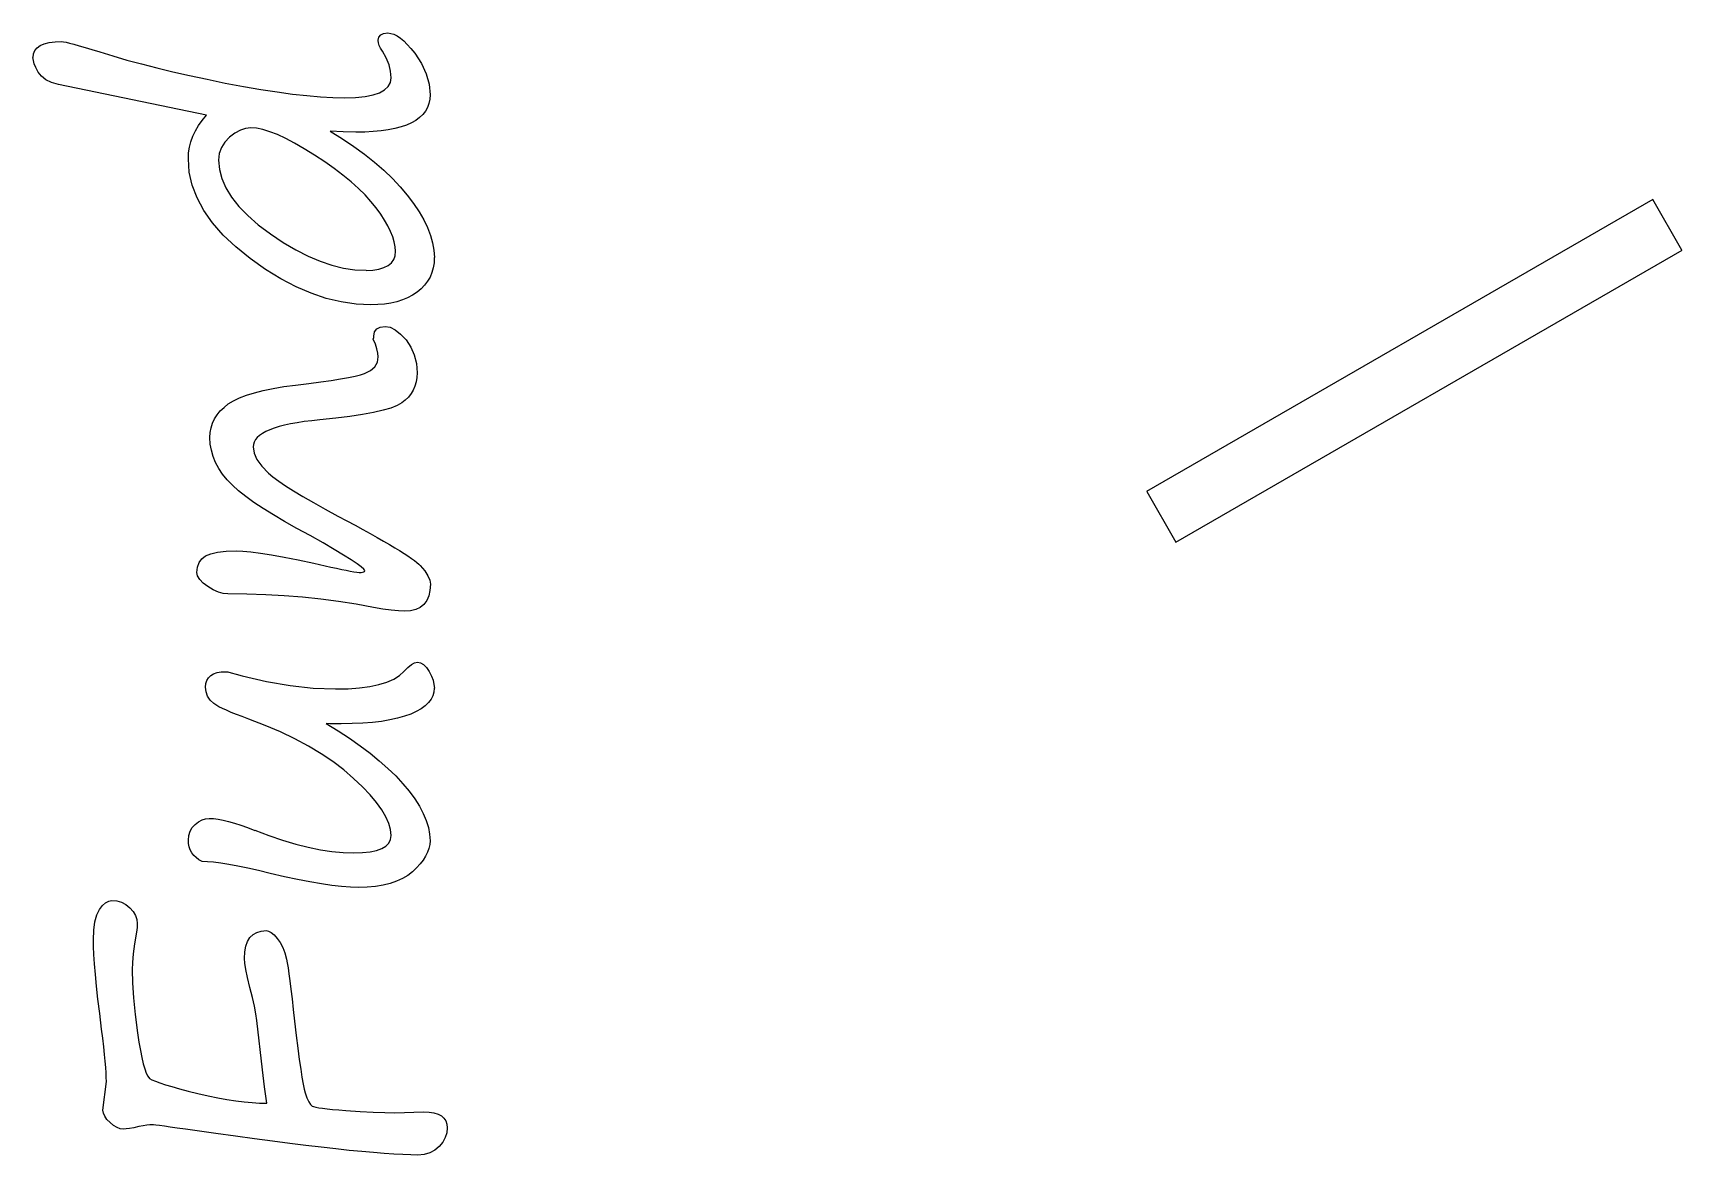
# Model space of a CAD drawing. Extents: x -1 to 128, y -71 to 138.
# Drawn here: x 97.16 to 106.19, y 34.98 to 41.12 of the extents above; entities that cross this region are included whole.
import ezdxf

# ---------------------------------------------------------------- set-up
doc = ezdxf.new("R2010")
doc.units = 0

msp = doc.modelspace()

# ---------------------------------------------------------------- linework, layer by layer
for p, q in [((99.0505, 41.0844), (99.05383, 41.102124)), ((99.051941, 41.070314), (99.05053, 41.084341)), ((99.05383, 41.102124), (99.063793, 41.114682)), ((99.063793, 41.114682), (99.080049, 41.122077)), ((99.080049, 41.122077), (99.102937, 41.124617)), ((99.1029, 41.1246), (99.119156, 41.122624)), ((99.119156, 41.122624), (99.136146, 41.11746)), ((99.136146, 41.11746), (99.153503, 41.108965)), ((99.153503, 41.108965), (99.171593, 41.096773)), ((99.171593, 41.096773), (99.190417, 41.080912)), ((97.1602, 40.9902), (97.16274, 41.010492)), ((97.16274, 41.010492), (97.170134, 41.028215)), ((97.170134, 41.028215), (97.182326, 41.043342)), ((97.182326, 41.043342), (97.199683, 41.055534)), ((97.199683, 41.055534), (97.221837, 41.06513)), ((97.221837, 41.06513), (97.24879, 41.071762)), ((97.24879, 41.071762), (97.280909, 41.075826)), ((97.280909, 41.075826), (97.31783, 41.077237)), ((97.3178, 41.0774), (97.327029, 41.076553)), ((97.327029, 41.076553), (97.341422, 41.07359)), ((97.341422, 41.07359), (97.360246, 41.069159)), ((97.360246, 41.069159), (97.383868, 41.063261)), ((97.383868, 41.063261), (97.412296, 41.055133)), ((97.412296, 41.055133), (97.445522, 41.045537)), ((97.445522, 41.045537), (97.483182, 41.034107)), ((97.483182, 41.034107), (97.526009, 41.020814)), ((97.526, 41.0209), (97.597992, 40.998746)), ((97.597992, 40.998746), (97.674048, 40.976591)), ((99.056372, 41.055921), (99.051941, 41.070314)), ((99.063371, 41.040794), (99.056372, 41.055921)), ((99.0737, 41.0253), (99.063371, 41.040794)), ((99.094448, 40.988045), (99.073761, 41.025333)), ((99.190417, 41.080912), (99.209608, 41.062088)), ((99.209608, 41.062088), (99.229533, 41.039567)), ((99.229533, 41.039567), (99.25022, 41.013348)), ((99.25022, 41.013348), (99.286771, 40.957598)), ((97.162026, 40.974331), (97.16005, 40.990221)), ((97.16719, 40.955874), (97.162026, 40.974331)), ((97.176052, 40.93482), (97.16719, 40.955874)), ((97.188611, 40.910832), (97.176052, 40.93482)), ((97.206335, 40.887576), (97.188611, 40.910832)), ((97.674048, 40.976591), (97.753795, 40.954804)), ((97.753795, 40.954804), (97.837601, 40.933383)), ((97.837601, 40.933383), (97.925471, 40.912329)), ((97.925471, 40.912329), (98.017402, 40.891642)), ((99.109575, 40.951125), (99.094448, 40.988045)), ((99.118437, 40.914944), (99.109575, 40.951125)), ((99.1214, 40.8795), (99.118437, 40.914944)), ((99.286771, 40.957598), (99.312989, 40.901111)), ((97.23069, 40.868385), (97.206335, 40.887576)), ((97.262073, 40.853258), (97.23069, 40.868385)), ((97.3001, 40.8418), (97.262073, 40.853258)), ((98.1102, 40.6738), (97.299941, 40.841722)), ((98.017402, 40.891642), (98.113394, 40.870956)), ((98.113394, 40.870956), (98.213078, 40.850636)), ((98.213078, 40.850636), (98.312392, 40.831811)), ((98.312392, 40.831811), (98.406905, 40.815555)), ((98.406905, 40.815555), (98.496251, 40.801529)), ((99.057875, 40.79766), (99.085561, 40.813182)), ((99.085561, 40.813182), (99.105486, 40.832007)), ((99.105486, 40.832007), (99.117311, 40.854161)), ((99.117311, 40.854161), (99.121375, 40.879646)), ((99.312989, 40.901111), (99.32885, 40.843885)), ((99.32885, 40.843885), (99.334015, 40.785922)), ((98.496251, 40.801529), (98.580429, 40.790466)), ((98.580429, 40.790466), (98.659437, 40.781604)), ((98.659437, 40.781604), (98.733645, 40.775339)), ((98.733645, 40.775339), (98.802685, 40.771275)), ((98.802685, 40.771275), (98.866927, 40.770146)), ((98.867, 40.7702), (98.926442, 40.772176)), ((98.926442, 40.772176), (98.978128, 40.77734)), ((98.978128, 40.77734), (99.022061, 40.785835)), ((99.022061, 40.785835), (99.057875, 40.79766)), ((99.327791, 40.738122), (99.319663, 40.716335)), ((99.332589, 40.761377), (99.327791, 40.738122)), ((99.334, 40.7861), (99.332589, 40.761377)), ((98.066482, 40.617747), (98.086802, 40.646175)), ((98.086802, 40.646175), (98.110057, 40.673861)), ((99.232541, 40.632543), (99.205589, 40.620351)), ((99.256163, 40.646203), (99.232541, 40.632543)), ((99.27685, 40.66133), (99.256163, 40.646203)), ((99.294207, 40.677953), (99.27685, 40.66133)), ((99.3086, 40.69641), (99.294207, 40.677953)), ((99.319663, 40.716335), (99.3086, 40.69641)), ((98.02477, 40.529507), (98.035466, 40.559781)), ((98.035466, 40.559781), (98.049493, 40.588949)), ((98.049493, 40.588949), (98.066482, 40.617747)), ((98.236063, 40.553831), (98.209844, 40.526879)), ((98.26597, 40.575985), (98.236063, 40.553831)), ((98.295504, 40.592241), (98.26597, 40.575985)), ((98.324302, 40.60147), (98.295504, 40.592241)), ((98.3531, 40.6048), (98.324302, 40.60147)), ((98.384155, 40.602588), (98.353142, 40.604846)), ((98.41849, 40.595589), (98.384155, 40.602588)), ((98.456517, 40.583764), (98.41849, 40.595589)), ((98.498235, 40.567875), (98.456517, 40.583764)), ((98.543647, 40.546821), (98.498235, 40.567875)), ((98.592751, 40.521337), (98.543647, 40.546821)), ((98.85809, 40.582611), (98.787944, 40.587409)), ((98.788, 40.5874), (98.854455, 40.545679)), ((98.854455, 40.545679), (98.916848, 40.503591)), ((98.9275, 40.5812), (98.85809, 40.582611)), ((98.976687, 40.581997), (98.927583, 40.58115)), ((99.022836, 40.584537), (98.976687, 40.581997)), ((99.065663, 40.588601), (99.022836, 40.584537)), ((99.105536, 40.594133), (99.065663, 40.588601)), ((99.142086, 40.60116), (99.105536, 40.594133)), ((99.175315, 40.610022), (99.142086, 40.60116)), ((99.205589, 40.620351), (99.175315, 40.610022)), ((98.0108, 40.4361), (98.012211, 40.46785)), ((98.012211, 40.46785), (98.017009, 40.498863)), ((98.017009, 40.498863), (98.02477, 40.529507)), ((98.179957, 40.464485), (98.17626, 40.428674)), ((98.191387, 40.496974), (98.179957, 40.464485)), ((98.209844, 40.526879), (98.191387, 40.496974)), ((98.645177, 40.491063), (98.592751, 40.521337)), ((98.701294, 40.456358), (98.645177, 40.491063)), ((98.757413, 40.419438), (98.701294, 40.456358)), ((98.916848, 40.503591), (98.975551, 40.460394)), ((98.975551, 40.460394), (99.030192, 40.417198)), ((98.015963, 40.363317), (98.010798, 40.436049)), ((98.031824, 40.291692), (98.015963, 40.363317)), ((98.1762, 40.4287), (98.180631, 40.37775)), ((98.180631, 40.37775), (98.193924, 40.327171)), ((98.809469, 40.382517), (98.757413, 40.419438)), ((98.857464, 40.346336), (98.809469, 40.382517)), ((99.030192, 40.417198), (99.080774, 40.372894)), ((99.080774, 40.372894), (99.127663, 40.328221)), ((98.058409, 40.221546), (98.031824, 40.291692)), ((98.193924, 40.327171), (98.216078, 40.276221)), ((98.216078, 40.276221), (98.247091, 40.226011)), ((98.90177, 40.310156), (98.857464, 40.346336)), ((98.942012, 40.273975), (98.90177, 40.310156)), ((98.978193, 40.238161), (98.942012, 40.273975)), ((99.127663, 40.328221), (99.17049, 40.282812)), ((99.17049, 40.282812), (99.209623, 40.23666)), ((98.095329, 40.152506), (98.058409, 40.221546)), ((98.247091, 40.226011), (98.286964, 40.175428)), ((99.010682, 40.202719), (98.978193, 40.238161)), ((99.03911, 40.167645), (99.010682, 40.202719)), ((99.209623, 40.23666), (99.244327, 40.190881)), ((99.244327, 40.190881), (99.274232, 40.145838)), ((106.029, 40.2135), (103.25786, 38.61358)), ((106.189, 39.9363), (106.02898, 40.213442)), ((98.142954, 40.084942), (98.095329, 40.152506)), ((98.286964, 40.175428), (98.335698, 40.125218)), ((98.335698, 40.125218), (98.393294, 40.075008)), ((99.063833, 40.13331), (99.03911, 40.167645)), ((99.085621, 40.100081), (99.063833, 40.13331)), ((99.103711, 40.068331), (99.085621, 40.100081)), ((99.274232, 40.145838), (99.299716, 40.101905)), ((99.299716, 40.101905), (99.32077, 40.058708)), ((98.201287, 40.018487), (98.142954, 40.084942)), ((98.26996, 39.953139), (98.201287, 40.018487)), ((98.393294, 40.075008), (98.459748, 40.024798)), ((98.459748, 40.024798), (98.529898, 39.97791)), ((99.118471, 40.038057), (99.103711, 40.068331)), ((99.130296, 40.008889), (99.118471, 40.038057)), ((99.138424, 39.981203), (99.130296, 40.008889)), ((99.32077, 40.058708), (99.337026, 40.01662)), ((99.337026, 40.01662), (99.348456, 39.975269)), ((98.349338, 39.889266), (98.26996, 39.953139)), ((98.529898, 39.97791), (98.598938, 39.937298)), ((98.598938, 39.937298), (98.666499, 39.902963)), ((99.143589, 39.954618), (99.138424, 39.981203)), ((99.14237, 39.905038), (99.14491, 39.929394)), ((99.145, 39.9295), (99.143589, 39.954618)), ((99.348456, 39.975269), (99.355483, 39.935027)), ((99.355483, 39.935027), (99.357741, 39.895522)), ((103.418, 38.3364), (106.18914, 39.93632)), ((98.433883, 39.829827), (98.349338, 39.889266)), ((98.517692, 39.778508), (98.433883, 39.829827)), ((98.666499, 39.902963), (98.732587, 39.87491)), ((98.732587, 39.87491), (98.797196, 39.853123)), ((98.797196, 39.853123), (98.860698, 39.837629)), ((98.860698, 39.837629), (98.922722, 39.828033)), ((98.922722, 39.828033), (98.98364, 39.82507)), ((98.9836, 39.825), (99.02126, 39.826411)), ((99.02126, 39.826411), (99.054119, 39.831576)), ((99.054119, 39.831576), (99.081805, 39.839704)), ((99.081805, 39.839704), (99.104693, 39.851134)), ((99.104693, 39.851134), (99.122416, 39.865894)), ((99.122416, 39.865894), (99.134975, 39.883617)), ((99.134975, 39.883617), (99.14237, 39.905038)), ((99.351758, 39.838746), (99.344364, 39.812528)), ((99.356189, 39.866432), (99.351758, 39.838746)), ((99.3576, 39.8956), (99.356189, 39.866432)), ((98.601131, 39.734941), (98.517692, 39.778508)), ((98.68383, 39.6995), (98.601131, 39.734941)), ((99.304119, 39.743863), (99.284928, 39.723939)), ((99.320742, 39.765284), (99.304119, 39.743863)), ((99.334034, 39.788172), (99.320742, 39.765284)), ((99.344364, 39.812528), (99.334034, 39.788172)), ((98.76616, 39.671447), (98.68383, 39.6995)), ((98.848123, 39.651889), (98.76616, 39.671447)), ((98.929346, 39.640064), (98.848123, 39.651889)), ((99.0102, 39.636), (98.929346, 39.640064)), ((99.085199, 39.640485), (99.048649, 39.637155)), ((99.119534, 39.646017), (99.085199, 39.640485)), ((99.152394, 39.653411), (99.119534, 39.646017)), ((99.182668, 39.663374), (99.152394, 39.653411)), ((99.211465, 39.675199), (99.182668, 39.663374)), ((99.238051, 39.689592), (99.211465, 39.675199)), ((99.262773, 39.705848), (99.238051, 39.689592)), ((99.284928, 39.723939), (99.262773, 39.705848)), ((99.048649, 39.637155), (99.010252, 39.636026)), ((99.0228, 39.4488), (99.025763, 39.457662)), ((99.025763, 39.457662), (99.026892, 39.463927)), ((99.0268, 39.464), (99.030497, 39.487622)), ((99.030497, 39.487622), (99.042322, 39.504612)), ((99.042322, 39.504612), (99.061146, 39.514574)), ((99.061146, 39.514574), (99.088099, 39.517904)), ((99.0881, 39.5179), (99.115419, 39.513102)), ((99.115419, 39.513102), (99.143847, 39.499443)), ((99.143847, 39.499443), (99.172645, 39.476188)), ((99.172645, 39.476188), (99.202552, 39.443701)), ((99.034865, 39.420394), (99.022673, 39.448822)), ((99.04336, 39.394909), (99.034865, 39.420394)), ((99.048524, 39.371287), (99.04336, 39.394909)), ((99.0505, 39.3506), (99.048524, 39.371287)), ((99.202552, 39.443701), (99.229138, 39.404565)), ((99.229138, 39.404565), (99.247962, 39.361738)), ((98.975862, 39.260556), (99.008351, 39.276812)), ((99.008351, 39.276812), (99.031973, 39.297499)), ((99.031973, 39.297499), (99.045633, 39.321855)), ((99.045633, 39.321855), (99.05043, 39.35065)), ((99.247962, 39.361738), (99.25942, 39.315219)), ((99.25942, 39.315219), (99.263117, 39.26464)), ((98.474738, 39.178255), (98.53344, 39.188218)), ((98.53344, 39.188218), (98.597679, 39.197079)), ((98.5978, 39.197), (98.670165, 39.205862)), ((98.670165, 39.205862), (98.73551, 39.214357)), ((98.73551, 39.214357), (98.793476, 39.222485)), ((98.793476, 39.222485), (98.844425, 39.230613)), ((98.844425, 39.230613), (98.887989, 39.238374)), ((98.887989, 39.238374), (98.92454, 39.246135)), ((98.92454, 39.246135), (98.953707, 39.253529)), ((98.953707, 39.253529), (98.975862, 39.260556)), ((99.25136, 39.191138), (99.242131, 39.169717)), ((99.257992, 39.214026), (99.25136, 39.191138)), ((99.261689, 39.238748), (99.257992, 39.214026)), ((99.2631, 39.2646), (99.261689, 39.238748)), ((98.229597, 39.093335), (98.25765, 39.110691)), ((98.25765, 39.110691), (98.290506, 39.12658)), ((98.290506, 39.12658), (98.328902, 39.141341)), ((98.328902, 39.141341), (98.372099, 39.155)), ((98.372099, 39.155), (98.420833, 39.167192)), ((98.420833, 39.167192), (98.474738, 39.178255)), ((99.178998, 39.098851), (99.153513, 39.084825)), ((99.198556, 39.114345), (99.178998, 39.098851)), ((99.215912, 39.131335), (99.198556, 39.114345)), ((99.230306, 39.149792), (99.215912, 39.131335)), ((99.242131, 39.169717), (99.230306, 39.149792)), ((98.14287, 38.988122), (98.153933, 39.011744)), ((98.153933, 39.011744), (98.168326, 39.034266)), ((98.168326, 39.034266), (98.185683, 39.055319)), ((98.185683, 39.055319), (98.205975, 39.074877)), ((98.205975, 39.074877), (98.229597, 39.093335)), ((98.7307, 39.0065), (98.686397, 39.001702)), ((98.817542, 39.015426), (98.730781, 39.006565)), ((98.895444, 39.025022), (98.817542, 39.015426)), ((98.964484, 39.035351), (98.895444, 39.025022)), ((99.025032, 39.046781), (98.964484, 39.035351)), ((99.076721, 39.058606), (99.025032, 39.046781)), ((99.119545, 39.071165), (99.076721, 39.058606)), ((99.153513, 39.084825), (99.119545, 39.071165)), ((98.1289, 38.9091), (98.130311, 38.936786)), ((98.130311, 38.936786), (98.135109, 38.963004)), ((98.135109, 38.963004), (98.14287, 38.988122)), ((98.401025, 38.921213), (98.388099, 38.909754)), ((98.416519, 38.931909), (98.401025, 38.921213)), ((98.434976, 38.942238), (98.416519, 38.931909)), ((98.456764, 38.951834), (98.434976, 38.942238)), ((98.480753, 38.960695), (98.456764, 38.951834)), ((98.508072, 38.96919), (98.480753, 38.960695)), ((98.537979, 38.976951), (98.508072, 38.96919)), ((98.570835, 38.983979), (98.537979, 38.976951)), ((98.606649, 38.990639), (98.570835, 38.983979)), ((98.645046, 38.996538), (98.606649, 38.990639)), ((98.686397, 39.001702), (98.645046, 38.996538)), ((98.130764, 38.874034), (98.128789, 38.909108)), ((98.136663, 38.839699), (98.130764, 38.874034)), ((98.146258, 38.805733), (98.136663, 38.839699)), ((98.3652, 38.8581), (98.370365, 38.824502)), ((98.366679, 38.872078), (98.365268, 38.858051)), ((98.370743, 38.885003), (98.366679, 38.872078)), ((98.378137, 38.897929), (98.370743, 38.885003)), ((98.388099, 38.909754), (98.378137, 38.897929)), ((98.159918, 38.772874), (98.146258, 38.805733)), ((98.176907, 38.740754), (98.159918, 38.772874)), ((98.198328, 38.709371), (98.176907, 38.740754)), ((98.370365, 38.824502), (98.386226, 38.789427)), ((98.386226, 38.789427), (98.412811, 38.752879)), ((98.412811, 38.752879), (98.449731, 38.71485)), ((98.223446, 38.678728), (98.198328, 38.709371)), ((98.252244, 38.648823), (98.223446, 38.678728)), ((98.285842, 38.618549), (98.252244, 38.648823)), ((98.449731, 38.71485), (98.474087, 38.694163)), ((98.474087, 38.694163), (98.50547, 38.671275)), ((98.50547, 38.671275), (98.543127, 38.645423)), ((98.543127, 38.645423), (98.58706, 38.61737)), ((98.324975, 38.587166), (98.285842, 38.618549)), ((98.370018, 38.554677), (98.324975, 38.587166)), ((98.420597, 38.521081), (98.370018, 38.554677)), ((98.58706, 38.61737), (98.63801, 38.586357)), ((98.63801, 38.586357), (98.695236, 38.553131)), ((103.258, 38.6135), (103.41802, 38.336358)), ((98.476348, 38.486007), (98.420597, 38.521081)), ((98.538005, 38.449456), (98.476348, 38.486007)), ((98.695236, 38.553131), (98.759109, 38.517317)), ((98.759109, 38.517317), (98.829625, 38.478921)), ((98.8297, 38.4789), (98.878064, 38.453415)), ((98.605566, 38.412166), (98.538005, 38.449456)), ((98.6783, 38.3734), (98.605566, 38.412166)), ((98.878064, 38.453415), (98.923477, 38.42906)), ((98.923477, 38.42906), (98.966304, 38.405438)), ((98.966304, 38.405438), (99.006546, 38.38365)), ((99.006546, 38.38365), (99.044206, 38.362596)), ((98.171082, 38.282526), (98.217601, 38.287324)), ((98.217601, 38.287324), (98.273351, 38.2893)), ((98.2733, 38.2892), (98.309111, 38.287789)), ((98.309111, 38.287789), (98.353047, 38.283725)), ((98.353047, 38.283725), (98.405103, 38.276726)), ((98.748141, 38.332773), (98.678364, 38.373385)), ((98.808691, 38.296962), (98.748141, 38.332773)), ((98.860008, 38.265949), (98.808691, 38.296962)), ((99.044206, 38.362596), (99.078908, 38.342643)), ((99.078908, 38.342643), (99.111397, 38.324186)), ((99.111397, 38.324186), (99.140934, 38.306462)), ((99.140934, 38.306462), (99.16752, 38.290206)), ((99.16752, 38.290206), (99.191875, 38.275079)), ((98.0581, 38.1699), (98.061063, 38.199807)), ((98.061063, 38.199807), (98.069925, 38.225292)), ((98.069925, 38.225292), (98.084685, 38.245979)), ((98.084685, 38.245979), (98.105372, 38.26184)), ((98.105372, 38.26184), (98.133425, 38.273665)), ((98.133425, 38.273665), (98.171082, 38.282526)), ((98.405103, 38.276726), (98.466021, 38.26713)), ((98.466021, 38.26713), (98.534691, 38.254571)), ((98.534691, 38.254571), (98.612223, 38.239444)), ((98.612223, 38.239444), (98.697878, 38.221354)), ((98.697878, 38.221354), (98.791654, 38.200667)), ((98.7917, 38.2006), (98.822713, 38.193573)), ((98.822713, 38.193573), (98.850766, 38.187674)), ((98.901729, 38.239364), (98.860008, 38.265949)), ((98.934588, 38.217943), (98.901729, 38.239364)), ((98.957843, 38.200953), (98.934588, 38.217943)), ((98.971502, 38.188394), (98.957843, 38.200953)), ((99.191875, 38.275079), (99.213296, 38.261053)), ((99.213296, 38.261053), (99.23212, 38.248127)), ((99.23212, 38.248127), (99.248376, 38.236302)), ((99.248376, 38.236302), (99.262036, 38.225973)), ((99.262036, 38.225973), (99.272732, 38.216377)), ((99.272732, 38.216377), (99.28086, 38.208249)), ((99.28086, 38.208249), (99.304849, 38.179084)), ((98.06174, 38.151424), (98.058043, 38.169881)), ((98.07317, 38.1326), (98.06174, 38.151424)), ((98.091628, 38.113042), (98.07317, 38.1326)), ((98.117846, 38.093117), (98.091628, 38.113042)), ((98.850766, 38.187674), (98.875489, 38.18251)), ((98.875489, 38.18251), (98.897643, 38.178446)), ((98.897643, 38.178446), (98.916834, 38.175115)), ((98.916834, 38.175115), (98.93309, 38.172858)), ((98.93309, 38.172858), (98.946016, 38.171446)), ((98.946016, 38.171446), (98.956346, 38.171164)), ((98.9563, 38.171), (98.965162, 38.171847)), ((98.965162, 38.171847), (98.971427, 38.173822)), ((98.971427, 38.173822), (98.975124, 38.176786)), ((98.9763, 38.181), (98.971502, 38.188394)), ((98.975124, 38.176786), (98.976253, 38.181216)), ((99.304849, 38.179084), (99.322206, 38.152499)), ((99.322206, 38.152499), (99.332535, 38.12851)), ((99.332535, 38.12851), (99.335865, 38.10709)), ((99.3359, 38.1072), (99.333642, 38.072495)), ((98.147011, 38.075393), (98.117846, 38.093117)), ((98.175064, 38.062834), (98.147011, 38.075393)), ((98.201282, 38.05544), (98.175064, 38.062834)), ((98.2264, 38.0529), (98.201282, 38.05544)), ((98.331319, 38.051795), (98.226465, 38.052924)), ((98.434324, 38.048465), (98.331319, 38.051795)), ((98.536223, 38.042566), (98.434324, 38.048465)), ((98.636643, 38.034805), (98.536223, 38.042566)), ((98.735587, 38.024476), (98.636643, 38.034805)), ((98.833425, 38.011917), (98.735587, 38.024476)), ((99.315919, 38.01637), (99.300396, 37.995683)), ((99.326982, 38.042221), (99.315919, 38.01637)), ((99.333642, 38.072495), (99.326982, 38.042221)), ((98.929417, 37.99679), (98.833425, 38.011917)), ((99.0243, 37.9798), (98.929417, 37.99679)), ((99.075926, 37.970536), (99.024237, 37.979764)), ((99.121338, 37.963875), (99.075926, 37.970536)), ((99.160841, 37.959811), (99.121338, 37.963875)), ((99.1937, 37.9584), (99.160841, 37.959811)), ((99.226954, 37.960574), (99.193725, 37.958317)), ((99.255749, 37.967602), (99.226954, 37.960574)), ((99.280472, 37.979427), (99.255749, 37.967602)), ((99.300396, 37.995683), (99.280472, 37.979427)), ((99.212554, 37.650888), (99.232112, 37.666381)), ((99.232112, 37.666381), (99.249836, 37.675977)), ((99.249836, 37.675977), (99.265358, 37.67894)), ((99.2653, 37.6789), (99.28229, 37.67557)), ((99.28229, 37.67557), (99.298546, 37.666341)), ((99.298546, 37.666341), (99.31404, 37.65048)), ((98.1053, 37.543), (98.107276, 37.562925)), ((98.107276, 37.562925), (98.11244, 37.579915)), ((98.11244, 37.579915), (98.120935, 37.594675)), ((98.120935, 37.594675), (98.133127, 37.6065)), ((98.133127, 37.6065), (98.148988, 37.615729)), ((98.148988, 37.615729), (98.167812, 37.622389)), ((98.167812, 37.622389), (98.190333, 37.626086)), ((98.190333, 37.626086), (98.216552, 37.627497)), ((98.2164, 37.6276), (98.227096, 37.626189)), ((98.227096, 37.626189), (98.245553, 37.622125)), ((98.245553, 37.622125), (98.271772, 37.614731)), ((98.271772, 37.614731), (98.306107, 37.604768)), ((98.3062, 37.6047), (98.439479, 37.573317)), ((98.439479, 37.573317), (98.569067, 37.551163)), ((99.054564, 37.557032), (99.09813, 37.570692)), ((99.09813, 37.570692), (99.13542, 37.586948)), ((99.13542, 37.586948), (99.166064, 37.606506)), ((99.166064, 37.606506), (99.19042, 37.629027)), ((99.1904, 37.6291), (99.212554, 37.650888)), ((99.31404, 37.65048), (99.3288, 37.628326)), ((99.3288, 37.628326), (99.341359, 37.603575)), ((99.341359, 37.603575), (99.350588, 37.58032)), ((99.350588, 37.58032), (99.355752, 37.557799)), ((98.108217, 37.516425), (98.105254, 37.543011)), ((98.116345, 37.492803), (98.108217, 37.516425)), ((98.130372, 37.47175), (98.116345, 37.492803)), ((98.149563, 37.453659), (98.130372, 37.47175)), ((98.569067, 37.551163), (98.694597, 37.537503)), ((98.694597, 37.537503), (98.816799, 37.533072)), ((98.8168, 37.5331), (98.88584, 37.534511)), ((98.88584, 37.534511), (98.948606, 37.538942)), ((98.948606, 37.538942), (99.004723, 37.546703)), ((99.004723, 37.546703), (99.054564, 37.557032)), ((99.339397, 37.476235), (99.32537, 37.458145)), ((99.349359, 37.495426), (99.339397, 37.476235)), ((99.355624, 37.515379), (99.349359, 37.495426)), ((99.3576, 37.5368), (99.355624, 37.515379)), ((99.355752, 37.557799), (99.357728, 37.536745)), ((98.162122, 37.445164), (98.149563, 37.453659)), ((98.178011, 37.435936), (98.162122, 37.445164)), ((98.197202, 37.42634), (98.178011, 37.435936)), ((98.219723, 37.416011), (98.197202, 37.42634)), ((98.245208, 37.404948), (98.219723, 37.416011)), ((98.274006, 37.393518), (98.245208, 37.404948)), ((98.306125, 37.381326), (98.274006, 37.393518)), ((98.3412, 37.3684), (98.306125, 37.381326)), ((99.193931, 37.383215), (99.155904, 37.372519)), ((99.228266, 37.395774), (99.193931, 37.383215)), ((99.25854, 37.4098), (99.228266, 37.395774)), ((99.284759, 37.424927), (99.25854, 37.4098)), ((99.306913, 37.440788), (99.284759, 37.424927)), ((99.32537, 37.458145), (99.306913, 37.440788)), ((98.430642, 37.33373), (98.341296, 37.368435)), ((98.515187, 37.297549), (98.430642, 37.33373)), ((98.594565, 37.25952), (98.515187, 37.297549)), ((98.78578, 37.342482), (98.765093, 37.343611)), ((98.7651, 37.3437), (98.831185, 37.303458)), ((98.8061, 37.3422), (98.78578, 37.342482)), ((98.8471, 37.3421), (98.8059, 37.3421)), ((98.831185, 37.303458), (98.893212, 37.262846)), ((98.908173, 37.343026), (98.846886, 37.34218)), ((98.965396, 37.345566), (98.908173, 37.343026)), ((99.018561, 37.34963), (98.965396, 37.345566)), ((99.068404, 37.355529), (99.018561, 37.34963)), ((99.114184, 37.36329), (99.068404, 37.355529)), ((99.155904, 37.372519), (99.114184, 37.36329)), ((98.668772, 37.219647), (98.594565, 37.25952)), ((98.738182, 37.178296), (98.668772, 37.219647)), ((98.893212, 37.262846), (98.951544, 37.221865)), ((98.951544, 37.221865), (99.005816, 37.180883)), ((98.802424, 37.135102), (98.738182, 37.178296)), ((98.861493, 37.09006), (98.802424, 37.135102)), ((99.005816, 37.180883), (99.056398, 37.139532)), ((99.056398, 37.139532), (99.103287, 37.098184)), ((98.915398, 37.043541), (98.861493, 37.09006)), ((98.963762, 36.997022), (98.915398, 37.043541)), ((99.103287, 37.098184), (99.146111, 37.056463)), ((99.146111, 37.056463), (99.185247, 37.014375)), ((99.005483, 36.952719), (98.963762, 36.997022)), ((99.040924, 36.910628), (99.005483, 36.952719)), ((99.185247, 37.014375), (99.219952, 36.972657)), ((99.219952, 36.972657), (99.250226, 36.931675)), ((99.250226, 36.931675), (99.276077, 36.891433)), ((99.070092, 36.870756), (99.040924, 36.910628)), ((99.092613, 36.832729), (99.070092, 36.870756)), ((99.276077, 36.891433), (99.296736, 36.851928)), ((99.296736, 36.851928), (99.312992, 36.813162)), ((98.013058, 36.731152), (98.020085, 36.75404)), ((98.020085, 36.75404), (98.031515, 36.774332)), ((98.031515, 36.774332), (98.047771, 36.791688)), ((98.047771, 36.791688), (98.066595, 36.806082)), ((98.066595, 36.806082), (98.085786, 36.816044)), ((98.085786, 36.816044), (98.104978, 36.822309)), ((98.104978, 36.822309), (98.124902, 36.824285)), ((98.1249, 36.8242), (98.148155, 36.823071)), ((98.148155, 36.823071), (98.17364, 36.820108)), ((98.17364, 36.820108), (98.201326, 36.814943)), ((98.201326, 36.814943), (98.231233, 36.807916)), ((98.231233, 36.807916), (98.263722, 36.798687)), ((98.263722, 36.798687), (98.298427, 36.787257)), ((98.298427, 36.787257), (98.335345, 36.773964)), ((98.335345, 36.773964), (98.37485, 36.758837)), ((98.3748, 36.7589), (98.451962, 36.729732)), ((99.108474, 36.796546), (99.092613, 36.832729)), ((99.11807, 36.76295), (99.108474, 36.796546)), ((99.1214, 36.7312), (99.11807, 36.76295)), ((99.312992, 36.813162), (99.324817, 36.775135)), ((99.324817, 36.775135), (99.331844, 36.737845)), ((98.0108, 36.7053), (98.013058, 36.731152)), ((98.011971, 36.686141), (98.010842, 36.705333)), ((98.015668, 36.668051), (98.011971, 36.686141)), ((98.021566, 36.651428), (98.015668, 36.668051)), ((98.451962, 36.729732), (98.526539, 36.704615)), ((98.526539, 36.704615), (98.598534, 36.683561)), ((98.598534, 36.683561), (98.667574, 36.666204)), ((98.667574, 36.666204), (98.733659, 36.652545)), ((99.040857, 36.648803), (99.070025, 36.659132)), ((99.070025, 36.659132), (99.092546, 36.672792)), ((99.092546, 36.672792), (99.108407, 36.689048)), ((99.108407, 36.689048), (99.118002, 36.708606)), ((99.118002, 36.708606), (99.121333, 36.731127)), ((99.328158, 36.659559), (99.320397, 36.638506)), ((99.332589, 36.680613), (99.328158, 36.659559)), ((99.331844, 36.737845), (99.334102, 36.701295)), ((99.334, 36.7013), (99.332589, 36.680613)), ((98.029694, 36.635906), (98.021566, 36.651428)), ((98.040024, 36.62188), (98.029694, 36.635906)), ((98.052949, 36.609321), (98.040024, 36.62188)), ((98.068077, 36.597862), (98.052949, 36.609321)), ((98.0858, 36.5879), (98.068077, 36.597862)), ((98.11494, 36.5868), (98.085772, 36.587929)), ((98.149275, 36.583837), (98.11494, 36.5868)), ((98.18878, 36.578672), (98.149275, 36.583837)), ((98.233083, 36.571645), (98.18878, 36.578672)), ((98.282187, 36.562783), (98.233083, 36.571645)), ((98.733659, 36.652545), (98.797162, 36.642949)), ((98.797162, 36.642949), (98.85771, 36.637051)), ((98.85771, 36.637051), (98.915676, 36.635075)), ((98.9157, 36.6352), (98.964064, 36.636611)), ((98.964064, 36.636611), (99.005782, 36.641042)), ((99.005782, 36.641042), (99.040857, 36.648803)), ((99.279785, 36.574977), (99.260227, 36.553557)), ((99.296408, 36.596398), (99.279785, 36.574977)), ((99.310068, 36.617452), (99.296408, 36.596398)), ((99.320397, 36.638506), (99.310068, 36.617452)), ((98.336089, 36.55172), (98.282187, 36.562783)), ((98.395161, 36.538427), (98.336089, 36.55172)), ((98.4594, 36.5233), (98.395161, 36.538427)), ((98.536589, 36.505169), (98.459427, 36.52326)), ((98.608953, 36.489675), (98.536589, 36.505169)), ((98.676517, 36.476382), (98.608953, 36.489675)), ((99.150934, 36.479699), (99.115859, 36.467507)), ((99.183054, 36.494459), (99.150934, 36.479699)), ((99.212221, 36.511816), (99.183054, 36.494459)), ((99.237706, 36.532136), (99.212221, 36.511816)), ((99.260227, 36.553557), (99.237706, 36.532136)), ((98.739281, 36.465319), (98.676517, 36.476382)), ((98.797243, 36.456824), (98.739281, 36.465319)), ((98.850039, 36.450926), (98.797243, 36.456824)), ((98.898403, 36.447229), (98.850039, 36.450926)), ((98.9416, 36.4461), (98.898403, 36.447229)), ((98.989963, 36.447554), (98.941599, 36.446143)), ((99.035006, 36.451618), (98.989963, 36.447554)), ((99.077093, 36.458279), (99.035006, 36.451618)), ((99.115859, 36.467507), (99.077093, 36.458279)), ((97.509852, 36.295474), (97.524613, 36.324638)), ((97.524613, 36.324638), (97.541236, 36.346793)), ((97.541236, 36.346793), (97.557858, 36.362654)), ((97.557858, 36.362654), (97.574481, 36.371882)), ((97.574481, 36.371882), (97.590737, 36.375213)), ((97.5907, 36.3753), (97.618386, 36.37276)), ((97.618386, 36.37276), (97.644238, 36.365366)), ((97.644238, 36.365366), (97.66786, 36.35244)), ((97.66786, 36.35244), (97.689647, 36.334716)), ((97.689647, 36.334716), (97.707737, 36.314425)), ((97.707737, 36.314425), (97.720663, 36.293004)), ((97.491, 36.1585), (97.493258, 36.212404)), ((97.493258, 36.212404), (97.499523, 36.258184)), ((97.499523, 36.258184), (97.509852, 36.295474)), ((97.720663, 36.293004), (97.728424, 36.271217)), ((97.729871, 36.226146), (97.726174, 36.202157)), ((97.728424, 36.271217), (97.730964, 36.248328)), ((97.731, 36.2483), (97.729871, 36.226146)), ((98.385338, 36.200242), (98.409694, 36.207636)), ((98.409694, 36.207636), (98.437747, 36.209894)), ((98.4376, 36.2099), (98.450159, 36.20736)), ((98.450159, 36.20736), (98.464552, 36.199232)), ((97.49163, 36.122027), (97.490783, 36.158578)), ((97.493888, 36.078463), (97.49163, 36.122027)), ((97.716238, 36.138227), (97.70921, 36.08248)), ((97.7262, 36.2021), (97.716238, 36.138227)), ((98.319976, 36.093511), (98.325507, 36.124155)), ((98.325507, 36.124155), (98.335103, 36.150373)), ((98.335103, 36.150373), (98.348028, 36.171794)), ((98.348028, 36.171794), (98.365018, 36.188417)), ((98.365018, 36.188417), (98.385338, 36.200242)), ((98.464552, 36.199232), (98.480046, 36.185939)), ((98.480046, 36.185939), (98.497403, 36.167115)), ((98.497403, 36.167115), (98.514026, 36.144227)), ((98.514026, 36.144227), (98.528419, 36.117642)), ((98.528419, 36.117642), (98.53951, 36.087735)), ((97.497218, 36.027883), (97.493888, 36.078463)), ((97.502016, 35.970287), (97.497218, 36.027883)), ((97.705146, 36.034852), (97.703735, 35.99535)), ((97.70921, 36.08248), (97.705146, 36.034852)), ((98.319847, 36.031952), (98.317872, 36.057803)), ((98.318, 36.0577), (98.319976, 36.093511)), ((98.325379, 35.996877), (98.319847, 36.031952)), ((98.53951, 36.087735), (98.548372, 36.054139)), ((98.548372, 36.054139), (98.552436, 36.033452)), ((98.552436, 36.033452), (98.556867, 36.0065)), ((97.508281, 35.905678), (97.502016, 35.970287)), ((97.7036, 35.9954), (97.705576, 35.923775)), ((98.334974, 35.952204), (98.325379, 35.996877)), ((98.3479, 35.8983), (98.334974, 35.952204)), ((98.556867, 36.0065), (98.561665, 35.973274)), ((98.561665, 35.973274), (98.566829, 35.934138)), ((97.516042, 35.834423), (97.508281, 35.905678)), ((97.705576, 35.923775), (97.711107, 35.842182)), ((98.36151, 35.843627), (98.347851, 35.898268)), ((98.566829, 35.934138), (98.572728, 35.888356)), ((98.572728, 35.888356), (98.578626, 35.83667)), ((97.525271, 35.755785), (97.516042, 35.834423)), ((97.5356, 35.6705), (97.525271, 35.755785)), ((97.711107, 35.842182), (97.719969, 35.75099)), ((98.372574, 35.795262), (98.36151, 35.843627)), ((98.380702, 35.753544), (98.372574, 35.795262)), ((98.578626, 35.83667), (98.585259, 35.778704)), ((98.585259, 35.778704), (98.592286, 35.714465)), ((97.541975, 35.620238), (97.53571, 35.67045)), ((97.719969, 35.75099), (97.732895, 35.649461)), ((98.3866, 35.7181), (98.380702, 35.753544)), ((98.4165, 35.4476), (98.386584, 35.718251)), ((98.5923, 35.7144), (98.601529, 35.636129)), ((97.54714, 35.574089), (97.541975, 35.620238)), ((97.732895, 35.649461), (97.740289, 35.599251)), ((97.740289, 35.599251), (97.74805, 35.554208)), ((98.601529, 35.636129), (98.610024, 35.565982)), ((97.551571, 35.532001), (97.54714, 35.574089)), ((97.555268, 35.494341), (97.551571, 35.532001)), ((97.558231, 35.460376), (97.555268, 35.494341)), ((97.74805, 35.554208), (97.755811, 35.515073)), ((97.755811, 35.515073), (97.763939, 35.481107)), ((98.610024, 35.565982), (98.618152, 35.504325)), ((98.618152, 35.504325), (98.625913, 35.45116)), ((97.560489, 35.430838), (97.558231, 35.460376)), ((97.561618, 35.405721), (97.560489, 35.430838)), ((97.5619, 35.3843), (97.561618, 35.405721)), ((97.763939, 35.481107), (97.772067, 35.453054)), ((97.772067, 35.453054), (97.780562, 35.430166)), ((97.780562, 35.430166), (97.789424, 35.412809)), ((97.789424, 35.412809), (97.798285, 35.400984)), ((97.7981, 35.4009), (97.811393, 35.393506)), ((98.427641, 35.354785), (98.416578, 35.447453)), ((98.625913, 35.45116), (98.632573, 35.406487)), ((98.632573, 35.406487), (98.638838, 35.369937)), ((97.543, 35.2266), (97.561909, 35.384362)), ((97.811393, 35.393506), (97.830217, 35.385011)), ((97.830217, 35.385011), (97.85494, 35.376149)), ((97.85494, 35.376149), (97.885214, 35.366187)), ((97.885214, 35.366187), (97.921025, 35.35549)), ((97.921025, 35.35549), (97.962746, 35.344032)), ((97.962746, 35.344032), (98.010371, 35.331473)), ((98.010371, 35.331473), (98.063536, 35.318548)), ((98.063536, 35.318548), (98.118546, 35.305989)), ((98.118546, 35.305989), (98.171342, 35.294897)), ((98.4402, 35.2647), (98.427641, 35.354785)), ((98.638838, 35.369937), (98.644737, 35.341884)), ((98.644737, 35.341884), (98.649902, 35.322326)), ((98.649902, 35.322326), (98.659864, 35.29464)), ((97.545628, 35.210445), (97.543088, 35.226701)), ((98.171342, 35.294897), (98.221552, 35.285669)), ((98.221552, 35.285669), (98.269919, 35.278275)), ((98.269919, 35.278275), (98.315698, 35.272376)), ((98.315698, 35.272376), (98.359632, 35.267945)), ((98.359632, 35.267945), (98.400983, 35.265405)), ((98.400983, 35.265405), (98.440118, 35.264559)), ((98.659864, 35.29464), (98.669826, 35.273219)), ((98.669826, 35.273219), (98.679422, 35.258092)), ((98.679422, 35.258092), (98.689384, 35.24923)), ((98.689384, 35.24923), (98.696779, 35.246267)), ((98.696779, 35.246267), (98.708209, 35.243304)), ((98.708209, 35.243304), (98.724465, 35.24034)), ((98.724465, 35.24034), (98.745518, 35.237377)), ((98.745518, 35.237377), (98.770636, 35.234414)), ((98.770636, 35.234414), (98.80054, 35.231084)), ((98.80054, 35.231084), (98.834878, 35.22812)), ((98.834878, 35.22812), (98.873642, 35.22479)), ((98.873642, 35.22479), (98.952283, 35.219258)), ((98.952283, 35.219258), (99.022799, 35.215561)), ((99.022799, 35.215561), (99.085932, 35.213021)), ((99.1412, 35.2122), (99.298962, 35.217562)), ((99.2989, 35.2175), (99.329174, 35.216089)), ((99.329174, 35.216089), (99.355759, 35.212025)), ((97.553023, 35.193822), (97.545628, 35.210445)), ((97.565215, 35.176466), (97.553023, 35.193822)), ((97.582204, 35.158742), (97.565215, 35.176466)), ((97.601762, 35.143248), (97.582204, 35.158742)), ((97.62022, 35.131818), (97.601762, 35.143248)), ((97.63831, 35.125158), (97.62022, 35.131818)), ((97.6553, 35.1229), (97.63831, 35.125158)), ((97.669701, 35.123731), (97.655308, 35.122884)), ((97.688525, 35.126271), (97.669701, 35.123731)), ((97.712147, 35.130702), (97.688525, 35.126271)), ((97.7402, 35.1366), (97.712147, 35.130702)), ((97.76306, 35.140814), (97.740171, 35.136384)), ((97.782618, 35.143778), (97.76306, 35.140814)), ((97.79924, 35.145753), (97.782618, 35.143778)), ((97.8129, 35.1466), (97.79924, 35.145753)), ((97.820225, 35.146098), (97.812831, 35.146381)), ((97.833518, 35.144687), (97.820225, 35.146098)), ((97.853471, 35.142147), (97.833518, 35.144687)), ((97.879322, 35.138817), (97.853471, 35.142147)), ((97.911812, 35.134019), (97.879322, 35.138817)), ((97.950208, 35.128855), (97.911812, 35.134019)), ((97.99525, 35.122194), (97.950208, 35.128855)), ((99.085932, 35.213021), (99.141312, 35.212175)), ((99.355759, 35.212025), (99.377914, 35.204998)), ((99.377914, 35.204998), (99.396004, 35.195402)), ((99.396004, 35.195402), (99.410397, 35.18321)), ((99.410397, 35.18321), (99.42036, 35.168083)), ((99.42036, 35.168083), (99.426625, 35.149993)), ((99.4285, 35.1292), (99.42596, 35.102248)), ((99.426625, 35.149993), (99.428601, 35.129306)), ((98.0462, 35.1148), (97.99525, 35.122194)), ((98.160375, 35.098604), (98.046292, 35.11486)), ((98.269287, 35.083477), (98.160375, 35.098604)), ((98.373032, 35.069451), (98.269287, 35.083477)), ((98.471977, 35.056525), (98.373032, 35.069451)), ((98.565753, 35.044333), (98.471977, 35.056525)), ((98.654729, 35.03327), (98.565753, 35.044333)), ((98.738538, 35.023674), (98.654729, 35.03327)), ((99.403806, 35.051279), (99.384615, 35.027656)), ((99.417465, 35.076396), (99.403806, 35.051279)), ((99.42596, 35.102248), (99.417465, 35.076396)), ((98.817546, 35.014813), (98.738538, 35.023674)), ((98.891017, 35.006685), (98.817546, 35.014813)), ((98.960057, 35.000024), (98.891017, 35.006685)), ((99.023929, 34.994126), (98.960057, 35.000024)), ((99.082632, 34.989695), (99.023929, 34.994126)), ((99.136533, 34.985998), (99.082632, 34.989695)), ((99.185267, 34.983458), (99.136533, 34.985998)), ((99.228834, 34.981482), (99.185267, 34.983458)), ((99.2676, 34.9812), (99.228834, 34.981482)), ((99.302293, 34.984081), (99.267588, 34.981118)), ((99.333673, 34.992943), (99.302293, 34.984081)), ((99.360993, 35.007337), (99.333673, 34.992943)), ((99.384615, 35.027656), (99.360993, 35.007337))]:
    msp.add_line(p, q)

doc.saveas('drawing.dxf')
